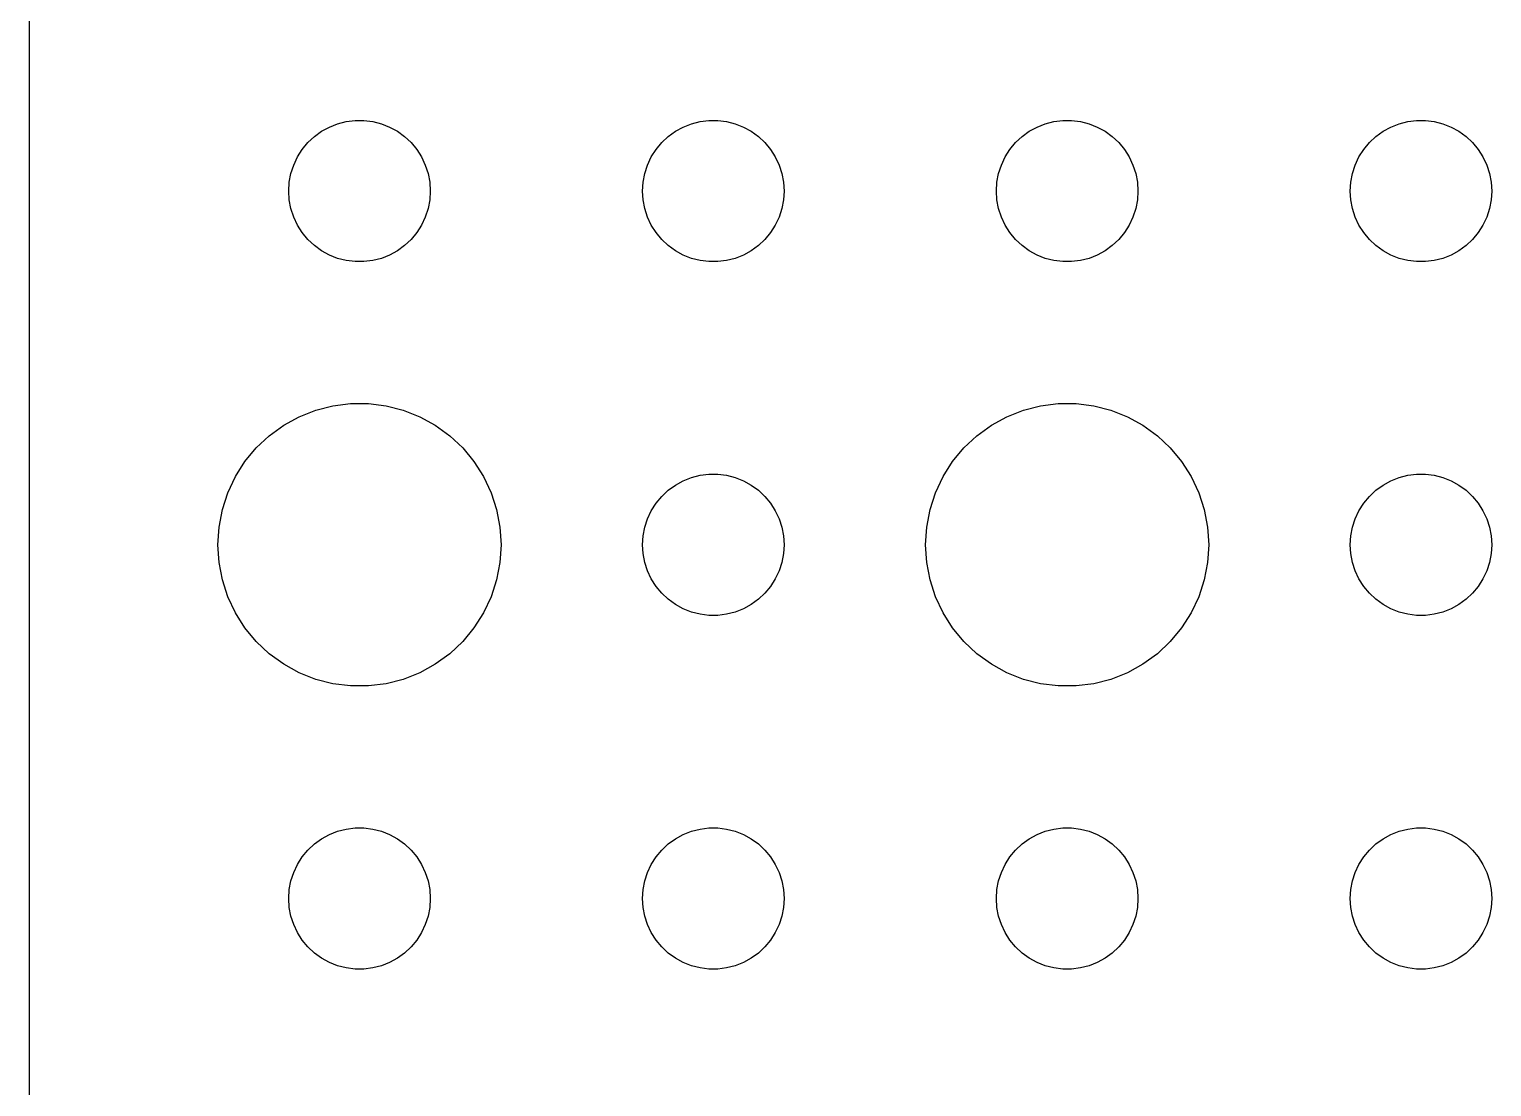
# Model space of a CAD drawing. Header units: metres. Extents: x -150 to 150, y -104 to 104.
# Drawn here: x -149.5 to -118.5, y 26.01 to 48.43 of the extents above; entities that cross this region are included whole.
import ezdxf

# ---------------------------------------------------------------- set-up
doc = ezdxf.new("R2010")
doc.units = ezdxf.units.M

msp = doc.modelspace()

# ---------------------------------------------------------------- linework, layer by layer
for p, q in [((-149.5, 99.5), (-149.5, -99.5)), ((-143.456, 46.1558), (-143.304, 46.2665)), ((-143.304, 46.2665), (-143.139, 46.3572)), ((-143.139, 46.3572), (-142.964, 46.4266)), ((-142.964, 46.4266), (-142.781, 46.4734)), ((-142.781, 46.4734), (-142.594, 46.497)), ((-142.594, 46.497), (-142.406, 46.497)), ((-142.406, 46.497), (-142.219, 46.4734)), ((-142.219, 46.4734), (-142.036, 46.4266)), ((-142.036, 46.4266), (-141.861, 46.3572)), ((-141.861, 46.3572), (-141.696, 46.2665)), ((-141.696, 46.2665), (-141.544, 46.1558)), ((-135.956, 46.1558), (-135.804, 46.2665)), ((-135.804, 46.2665), (-135.639, 46.3572)), ((-135.639, 46.3572), (-135.464, 46.4266)), ((-135.464, 46.4266), (-135.281, 46.4734)), ((-135.281, 46.4734), (-135.094, 46.497)), ((-135.094, 46.497), (-134.906, 46.497)), ((-134.906, 46.497), (-134.719, 46.4734)), ((-134.719, 46.4734), (-134.536, 46.4266)), ((-134.536, 46.4266), (-134.361, 46.3572)), ((-134.361, 46.3572), (-134.196, 46.2665)), ((-134.196, 46.2665), (-134.044, 46.1558)), ((-128.456, 46.1558), (-128.304, 46.2665)), ((-128.304, 46.2665), (-128.139, 46.3572)), ((-128.139, 46.3572), (-127.964, 46.4266)), ((-127.964, 46.4266), (-127.781, 46.4734)), ((-127.781, 46.4734), (-127.594, 46.497)), ((-127.594, 46.497), (-127.406, 46.497)), ((-127.406, 46.497), (-127.219, 46.4734)), ((-127.219, 46.4734), (-127.036, 46.4266)), ((-127.036, 46.4266), (-126.861, 46.3572)), ((-126.861, 46.3572), (-126.696, 46.2665)), ((-126.696, 46.2665), (-126.544, 46.1558)), ((-120.956, 46.1558), (-120.804, 46.2665)), ((-120.804, 46.2665), (-120.639, 46.3572)), ((-120.639, 46.3572), (-120.464, 46.4266)), ((-120.464, 46.4266), (-120.281, 46.4734)), ((-120.281, 46.4734), (-120.094, 46.497)), ((-120.094, 46.497), (-119.906, 46.497)), ((-119.906, 46.497), (-119.719, 46.4734)), ((-119.719, 46.4734), (-119.536, 46.4266)), ((-119.536, 46.4266), (-119.361, 46.3572)), ((-119.361, 46.3572), (-119.196, 46.2665)), ((-119.196, 46.2665), (-119.044, 46.1558)), ((-143.814, 45.7226), (-143.714, 45.8817)), ((-143.714, 45.8817), (-143.593, 46.0268)), ((-143.593, 46.0268), (-143.456, 46.1558)), ((-141.544, 46.1558), (-141.407, 46.0268)), ((-141.407, 46.0268), (-141.286, 45.8817)), ((-141.286, 45.8817), (-141.186, 45.7226)), ((-136.314, 45.7226), (-136.214, 45.8817)), ((-136.214, 45.8817), (-136.093, 46.0268)), ((-136.093, 46.0268), (-135.956, 46.1558)), ((-134.044, 46.1558), (-133.907, 46.0268)), ((-133.907, 46.0268), (-133.786, 45.8817)), ((-133.786, 45.8817), (-133.686, 45.7226)), ((-128.814, 45.7226), (-128.714, 45.8817)), ((-128.714, 45.8817), (-128.593, 46.0268)), ((-128.593, 46.0268), (-128.456, 46.1558)), ((-126.544, 46.1558), (-126.407, 46.0268)), ((-126.407, 46.0268), (-126.286, 45.8817)), ((-126.286, 45.8817), (-126.186, 45.7226)), ((-121.314, 45.7226), (-121.214, 45.8817)), ((-121.214, 45.8817), (-121.093, 46.0268)), ((-121.093, 46.0268), (-120.956, 46.1558)), ((-119.044, 46.1558), (-118.907, 46.0268)), ((-118.907, 46.0268), (-118.786, 45.8817)), ((-118.786, 45.8817), (-118.686, 45.7226)), ((-143.895, 45.5522), (-143.814, 45.7226)), ((-141.186, 45.7226), (-141.105, 45.5522)), ((-136.395, 45.5522), (-136.314, 45.7226)), ((-133.686, 45.7226), (-133.605, 45.5522)), ((-128.895, 45.5522), (-128.814, 45.7226)), ((-126.186, 45.7226), (-126.105, 45.5522)), ((-121.395, 45.5522), (-121.314, 45.7226)), ((-118.686, 45.7226), (-118.605, 45.5522)), ((-143.988, 45.188), (-143.953, 45.373)), ((-143.953, 45.373), (-143.895, 45.5522)), ((-141.105, 45.5522), (-141.047, 45.373)), ((-141.047, 45.373), (-141.012, 45.188)), ((-136.488, 45.188), (-136.453, 45.373)), ((-136.453, 45.373), (-136.395, 45.5522)), ((-133.605, 45.5522), (-133.547, 45.373)), ((-133.547, 45.373), (-133.512, 45.188)), ((-128.988, 45.188), (-128.953, 45.373)), ((-128.953, 45.373), (-128.895, 45.5522)), ((-126.105, 45.5522), (-126.047, 45.373)), ((-126.047, 45.373), (-126.012, 45.188)), ((-121.488, 45.188), (-121.453, 45.373)), ((-121.453, 45.373), (-121.395, 45.5522)), ((-118.605, 45.5522), (-118.547, 45.373)), ((-118.547, 45.373), (-118.512, 45.188)), ((-144, 45), (-143.988, 45.188)), ((-143.988, 44.812), (-144, 45)), ((-141.012, 45.188), (-141, 45)), ((-141, 45), (-141.012, 44.812)), ((-136.5, 45), (-136.488, 45.188)), ((-136.488, 44.812), (-136.5, 45)), ((-133.512, 45.188), (-133.5, 45)), ((-133.5, 45), (-133.512, 44.812)), ((-129, 45), (-128.988, 45.188)), ((-128.988, 44.812), (-129, 45)), ((-126.012, 45.188), (-126, 45)), ((-126, 45), (-126.012, 44.812)), ((-121.5, 45), (-121.488, 45.188)), ((-121.488, 44.812), (-121.5, 45)), ((-118.512, 45.188), (-118.5, 45)), ((-118.5, 45), (-118.512, 44.812)), ((-143.953, 44.627), (-143.988, 44.812)), ((-141.012, 44.812), (-141.047, 44.627)), ((-136.453, 44.627), (-136.488, 44.812)), ((-133.512, 44.812), (-133.547, 44.627)), ((-128.953, 44.627), (-128.988, 44.812)), ((-126.012, 44.812), (-126.047, 44.627)), ((-121.453, 44.627), (-121.488, 44.812)), ((-118.512, 44.812), (-118.547, 44.627)), ((-143.895, 44.4478), (-143.953, 44.627)), ((-143.814, 44.2774), (-143.895, 44.4478)), ((-141.105, 44.4478), (-141.186, 44.2774)), ((-141.047, 44.627), (-141.105, 44.4478)), ((-136.395, 44.4478), (-136.453, 44.627)), ((-136.314, 44.2774), (-136.395, 44.4478)), ((-133.605, 44.4478), (-133.686, 44.2774)), ((-133.547, 44.627), (-133.605, 44.4478)), ((-128.895, 44.4478), (-128.953, 44.627)), ((-128.814, 44.2774), (-128.895, 44.4478)), ((-126.105, 44.4478), (-126.186, 44.2774)), ((-126.047, 44.627), (-126.105, 44.4478)), ((-121.395, 44.4478), (-121.453, 44.627)), ((-121.314, 44.2774), (-121.395, 44.4478)), ((-118.605, 44.4478), (-118.686, 44.2774)), ((-118.547, 44.627), (-118.605, 44.4478)), ((-143.714, 44.1183), (-143.814, 44.2774)), ((-143.593, 43.9732), (-143.714, 44.1183)), ((-141.286, 44.1183), (-141.407, 43.9732)), ((-141.186, 44.2774), (-141.286, 44.1183)), ((-136.214, 44.1183), (-136.314, 44.2774)), ((-136.093, 43.9732), (-136.214, 44.1183)), ((-133.786, 44.1183), (-133.907, 43.9732)), ((-133.686, 44.2774), (-133.786, 44.1183)), ((-128.714, 44.1183), (-128.814, 44.2774)), ((-128.593, 43.9732), (-128.714, 44.1183)), ((-126.286, 44.1183), (-126.407, 43.9732)), ((-126.186, 44.2774), (-126.286, 44.1183)), ((-121.214, 44.1183), (-121.314, 44.2774)), ((-121.093, 43.9732), (-121.214, 44.1183)), ((-118.786, 44.1183), (-118.907, 43.9732)), ((-118.686, 44.2774), (-118.786, 44.1183)), ((-143.456, 43.8442), (-143.593, 43.9732)), ((-143.304, 43.7335), (-143.456, 43.8442)), ((-143.139, 43.6428), (-143.304, 43.7335)), ((-141.696, 43.7335), (-141.861, 43.6428)), ((-141.544, 43.8442), (-141.696, 43.7335)), ((-141.407, 43.9732), (-141.544, 43.8442)), ((-135.956, 43.8442), (-136.093, 43.9732)), ((-135.804, 43.7335), (-135.956, 43.8442)), ((-135.639, 43.6428), (-135.804, 43.7335)), ((-134.196, 43.7335), (-134.361, 43.6428)), ((-134.044, 43.8442), (-134.196, 43.7335)), ((-133.907, 43.9732), (-134.044, 43.8442)), ((-128.456, 43.8442), (-128.593, 43.9732)), ((-128.304, 43.7335), (-128.456, 43.8442)), ((-128.139, 43.6428), (-128.304, 43.7335)), ((-126.696, 43.7335), (-126.861, 43.6428)), ((-126.544, 43.8442), (-126.696, 43.7335)), ((-126.407, 43.9732), (-126.544, 43.8442)), ((-120.956, 43.8442), (-121.093, 43.9732)), ((-120.804, 43.7335), (-120.956, 43.8442)), ((-120.639, 43.6428), (-120.804, 43.7335)), ((-119.196, 43.7335), (-119.361, 43.6428)), ((-119.044, 43.8442), (-119.196, 43.7335)), ((-118.907, 43.9732), (-119.044, 43.8442)), ((-142.964, 43.5734), (-143.139, 43.6428)), ((-142.781, 43.5266), (-142.964, 43.5734)), ((-142.594, 43.503), (-142.781, 43.5266)), ((-142.406, 43.503), (-142.594, 43.503)), ((-142.219, 43.5266), (-142.406, 43.503)), ((-142.036, 43.5734), (-142.219, 43.5266)), ((-141.861, 43.6428), (-142.036, 43.5734)), ((-135.464, 43.5734), (-135.639, 43.6428)), ((-135.281, 43.5266), (-135.464, 43.5734)), ((-135.094, 43.503), (-135.281, 43.5266)), ((-134.906, 43.503), (-135.094, 43.503)), ((-134.719, 43.5266), (-134.906, 43.503)), ((-134.536, 43.5734), (-134.719, 43.5266)), ((-134.361, 43.6428), (-134.536, 43.5734)), ((-127.964, 43.5734), (-128.139, 43.6428)), ((-127.781, 43.5266), (-127.964, 43.5734)), ((-127.594, 43.503), (-127.781, 43.5266)), ((-127.406, 43.503), (-127.594, 43.503)), ((-127.219, 43.5266), (-127.406, 43.503)), ((-127.036, 43.5734), (-127.219, 43.5266)), ((-126.861, 43.6428), (-127.036, 43.5734)), ((-120.464, 43.5734), (-120.639, 43.6428)), ((-120.281, 43.5266), (-120.464, 43.5734)), ((-120.094, 43.503), (-120.281, 43.5266)), ((-119.906, 43.503), (-120.094, 43.503)), ((-119.719, 43.5266), (-119.906, 43.503)), ((-119.536, 43.5734), (-119.719, 43.5266)), ((-119.361, 43.6428), (-119.536, 43.5734)), ((-143.777, 40.2145), (-143.427, 40.3532)), ((-143.427, 40.3532), (-143.062, 40.4469)), ((-143.062, 40.4469), (-142.688, 40.4941)), ((-142.688, 40.4941), (-142.312, 40.4941)), ((-142.312, 40.4941), (-141.938, 40.4469)), ((-141.938, 40.4469), (-141.573, 40.3532)), ((-141.573, 40.3532), (-141.223, 40.2145)), ((-128.777, 40.2145), (-128.427, 40.3532)), ((-128.427, 40.3532), (-128.062, 40.4469)), ((-128.062, 40.4469), (-127.688, 40.4941)), ((-127.688, 40.4941), (-127.312, 40.4941)), ((-127.312, 40.4941), (-126.938, 40.4469)), ((-126.938, 40.4469), (-126.573, 40.3532)), ((-126.573, 40.3532), (-126.223, 40.2145)), ((-144.412, 39.8115), (-144.107, 40.033)), ((-144.107, 40.033), (-143.777, 40.2145)), ((-141.223, 40.2145), (-140.893, 40.033)), ((-140.893, 40.033), (-140.588, 39.8115)), ((-129.412, 39.8115), (-129.107, 40.033)), ((-129.107, 40.033), (-128.777, 40.2145)), ((-126.223, 40.2145), (-125.893, 40.033)), ((-125.893, 40.033), (-125.588, 39.8115)), ((-144.687, 39.5536), (-144.412, 39.8115)), ((-140.588, 39.8115), (-140.313, 39.5536)), ((-129.687, 39.5536), (-129.412, 39.8115)), ((-125.588, 39.8115), (-125.313, 39.5536)), ((-144.927, 39.2634), (-144.687, 39.5536)), ((-140.313, 39.5536), (-140.073, 39.2634)), ((-129.927, 39.2634), (-129.687, 39.5536)), ((-125.313, 39.5536), (-125.073, 39.2634)), ((-145.129, 38.9453), (-144.927, 39.2634)), ((-140.073, 39.2634), (-139.871, 38.9453)), ((-130.129, 38.9453), (-129.927, 39.2634)), ((-125.073, 39.2634), (-124.871, 38.9453)), ((-145.289, 38.6044), (-145.129, 38.9453)), ((-139.871, 38.9453), (-139.711, 38.6044)), ((-135.956, 38.6558), (-135.804, 38.7665)), ((-135.804, 38.7665), (-135.639, 38.8572)), ((-135.639, 38.8572), (-135.464, 38.9266)), ((-135.464, 38.9266), (-135.281, 38.9734)), ((-135.281, 38.9734), (-135.094, 38.997)), ((-135.094, 38.997), (-134.906, 38.997)), ((-134.906, 38.997), (-134.719, 38.9734)), ((-134.719, 38.9734), (-134.536, 38.9266)), ((-134.536, 38.9266), (-134.361, 38.8572)), ((-134.361, 38.8572), (-134.196, 38.7665)), ((-134.196, 38.7665), (-134.044, 38.6558)), ((-130.289, 38.6044), (-130.129, 38.9453)), ((-124.871, 38.9453), (-124.711, 38.6044)), ((-120.956, 38.6558), (-120.804, 38.7665)), ((-120.804, 38.7665), (-120.639, 38.8572)), ((-120.639, 38.8572), (-120.464, 38.9266)), ((-120.464, 38.9266), (-120.281, 38.9734)), ((-120.281, 38.9734), (-120.094, 38.997)), ((-120.094, 38.997), (-119.906, 38.997)), ((-119.906, 38.997), (-119.719, 38.9734)), ((-119.719, 38.9734), (-119.536, 38.9266)), ((-119.536, 38.9266), (-119.361, 38.8572)), ((-119.361, 38.8572), (-119.196, 38.7665)), ((-119.196, 38.7665), (-119.044, 38.6558)), ((-145.406, 38.2461), (-145.289, 38.6044)), ((-139.711, 38.6044), (-139.594, 38.2461)), ((-136.214, 38.3817), (-136.093, 38.5268)), ((-136.093, 38.5268), (-135.956, 38.6558)), ((-134.044, 38.6558), (-133.907, 38.5268)), ((-133.907, 38.5268), (-133.786, 38.3817)), ((-130.406, 38.2461), (-130.289, 38.6044)), ((-124.711, 38.6044), (-124.594, 38.2461)), ((-121.214, 38.3817), (-121.093, 38.5268)), ((-121.093, 38.5268), (-120.956, 38.6558)), ((-119.044, 38.6558), (-118.907, 38.5268)), ((-118.907, 38.5268), (-118.786, 38.3817)), ((-145.476, 37.876), (-145.406, 38.2461)), ((-139.594, 38.2461), (-139.524, 37.876)), ((-136.395, 38.0522), (-136.314, 38.2226)), ((-136.314, 38.2226), (-136.214, 38.3817)), ((-133.786, 38.3817), (-133.686, 38.2226)), ((-133.686, 38.2226), (-133.605, 38.0522)), ((-130.476, 37.876), (-130.406, 38.2461)), ((-124.594, 38.2461), (-124.524, 37.876)), ((-121.395, 38.0522), (-121.314, 38.2226)), ((-121.314, 38.2226), (-121.214, 38.3817)), ((-118.786, 38.3817), (-118.686, 38.2226)), ((-118.686, 38.2226), (-118.605, 38.0522)), ((-145.5, 37.5), (-145.476, 37.876)), ((-139.524, 37.876), (-139.5, 37.5)), ((-136.488, 37.688), (-136.453, 37.873)), ((-136.453, 37.873), (-136.395, 38.0522)), ((-133.605, 38.0522), (-133.547, 37.873)), ((-133.547, 37.873), (-133.512, 37.688)), ((-130.5, 37.5), (-130.476, 37.876)), ((-124.524, 37.876), (-124.5, 37.5)), ((-121.488, 37.688), (-121.453, 37.873)), ((-121.453, 37.873), (-121.395, 38.0522)), ((-118.605, 38.0522), (-118.547, 37.873)), ((-118.547, 37.873), (-118.512, 37.688)), ((-136.5, 37.5), (-136.488, 37.688)), ((-133.512, 37.688), (-133.5, 37.5)), ((-121.5, 37.5), (-121.488, 37.688)), ((-118.512, 37.688), (-118.5, 37.5)), ((-145.476, 37.124), (-145.5, 37.5)), ((-139.5, 37.5), (-139.524, 37.124)), ((-136.488, 37.312), (-136.5, 37.5)), ((-136.453, 37.127), (-136.488, 37.312)), ((-133.512, 37.312), (-133.547, 37.127)), ((-133.5, 37.5), (-133.512, 37.312)), ((-130.476, 37.124), (-130.5, 37.5)), ((-124.5, 37.5), (-124.524, 37.124)), ((-121.488, 37.312), (-121.5, 37.5)), ((-121.453, 37.127), (-121.488, 37.312)), ((-118.512, 37.312), (-118.547, 37.127)), ((-118.5, 37.5), (-118.512, 37.312)), ((-145.406, 36.7539), (-145.476, 37.124)), ((-139.524, 37.124), (-139.594, 36.7539)), ((-136.395, 36.9478), (-136.453, 37.127)), ((-136.314, 36.7774), (-136.395, 36.9478)), ((-133.605, 36.9478), (-133.686, 36.7774)), ((-133.547, 37.127), (-133.605, 36.9478)), ((-130.406, 36.7539), (-130.476, 37.124)), ((-124.524, 37.124), (-124.594, 36.7539)), ((-121.395, 36.9478), (-121.453, 37.127)), ((-121.314, 36.7774), (-121.395, 36.9478)), ((-118.605, 36.9478), (-118.686, 36.7774)), ((-118.547, 37.127), (-118.605, 36.9478)), ((-145.289, 36.3956), (-145.406, 36.7539)), ((-139.594, 36.7539), (-139.711, 36.3956)), ((-136.214, 36.6183), (-136.314, 36.7774)), ((-136.093, 36.4732), (-136.214, 36.6183)), ((-133.786, 36.6183), (-133.907, 36.4732)), ((-133.686, 36.7774), (-133.786, 36.6183)), ((-130.289, 36.3956), (-130.406, 36.7539)), ((-124.594, 36.7539), (-124.711, 36.3956)), ((-121.214, 36.6183), (-121.314, 36.7774)), ((-121.093, 36.4732), (-121.214, 36.6183)), ((-118.786, 36.6183), (-118.907, 36.4732)), ((-118.686, 36.7774), (-118.786, 36.6183)), ((-145.129, 36.0547), (-145.289, 36.3956)), ((-139.711, 36.3956), (-139.871, 36.0547)), ((-135.956, 36.3442), (-136.093, 36.4732)), ((-135.804, 36.2335), (-135.956, 36.3442)), ((-134.044, 36.3442), (-134.196, 36.2335)), ((-133.907, 36.4732), (-134.044, 36.3442)), ((-130.129, 36.0547), (-130.289, 36.3956)), ((-124.711, 36.3956), (-124.871, 36.0547)), ((-120.956, 36.3442), (-121.093, 36.4732)), ((-120.804, 36.2335), (-120.956, 36.3442)), ((-119.044, 36.3442), (-119.196, 36.2335)), ((-118.907, 36.4732), (-119.044, 36.3442)), ((-144.927, 35.7366), (-145.129, 36.0547)), ((-139.871, 36.0547), (-140.073, 35.7366)), ((-135.639, 36.1428), (-135.804, 36.2335)), ((-135.464, 36.0734), (-135.639, 36.1428)), ((-135.281, 36.0266), (-135.464, 36.0734)), ((-135.094, 36.003), (-135.281, 36.0266)), ((-134.906, 36.003), (-135.094, 36.003)), ((-134.719, 36.0266), (-134.906, 36.003)), ((-134.536, 36.0734), (-134.719, 36.0266)), ((-134.361, 36.1428), (-134.536, 36.0734)), ((-134.196, 36.2335), (-134.361, 36.1428)), ((-129.927, 35.7366), (-130.129, 36.0547)), ((-124.871, 36.0547), (-125.073, 35.7366)), ((-120.639, 36.1428), (-120.804, 36.2335)), ((-120.464, 36.0734), (-120.639, 36.1428)), ((-120.281, 36.0266), (-120.464, 36.0734)), ((-120.094, 36.003), (-120.281, 36.0266)), ((-119.906, 36.003), (-120.094, 36.003)), ((-119.719, 36.0266), (-119.906, 36.003)), ((-119.536, 36.0734), (-119.719, 36.0266)), ((-119.361, 36.1428), (-119.536, 36.0734)), ((-119.196, 36.2335), (-119.361, 36.1428)), ((-144.687, 35.4464), (-144.927, 35.7366)), ((-140.073, 35.7366), (-140.313, 35.4464)), ((-129.687, 35.4464), (-129.927, 35.7366)), ((-125.073, 35.7366), (-125.313, 35.4464)), ((-144.412, 35.1885), (-144.687, 35.4464)), ((-140.313, 35.4464), (-140.588, 35.1885)), ((-129.412, 35.1885), (-129.687, 35.4464)), ((-125.313, 35.4464), (-125.588, 35.1885)), ((-144.107, 34.967), (-144.412, 35.1885)), ((-140.588, 35.1885), (-140.893, 34.967)), ((-129.107, 34.967), (-129.412, 35.1885)), ((-125.588, 35.1885), (-125.893, 34.967)), ((-143.777, 34.7855), (-144.107, 34.967)), ((-143.427, 34.6468), (-143.777, 34.7855)), ((-141.223, 34.7855), (-141.573, 34.6468)), ((-140.893, 34.967), (-141.223, 34.7855)), ((-128.777, 34.7855), (-129.107, 34.967)), ((-128.427, 34.6468), (-128.777, 34.7855)), ((-126.223, 34.7855), (-126.573, 34.6468)), ((-125.893, 34.967), (-126.223, 34.7855)), ((-143.062, 34.5531), (-143.427, 34.6468)), ((-142.688, 34.5059), (-143.062, 34.5531)), ((-142.312, 34.5059), (-142.688, 34.5059)), ((-141.938, 34.5531), (-142.312, 34.5059)), ((-141.573, 34.6468), (-141.938, 34.5531)), ((-128.062, 34.5531), (-128.427, 34.6468)), ((-127.688, 34.5059), (-128.062, 34.5531)), ((-127.312, 34.5059), (-127.688, 34.5059)), ((-126.938, 34.5531), (-127.312, 34.5059)), ((-126.573, 34.6468), (-126.938, 34.5531)), ((-143.304, 31.2665), (-143.139, 31.3572)), ((-143.139, 31.3572), (-142.964, 31.4266)), ((-142.964, 31.4266), (-142.781, 31.4734)), ((-142.781, 31.4734), (-142.594, 31.497)), ((-142.594, 31.497), (-142.406, 31.497)), ((-142.406, 31.497), (-142.219, 31.4734)), ((-142.219, 31.4734), (-142.036, 31.4266)), ((-142.036, 31.4266), (-141.861, 31.3572)), ((-141.861, 31.3572), (-141.696, 31.2665)), ((-135.804, 31.2665), (-135.639, 31.3572)), ((-135.639, 31.3572), (-135.464, 31.4266)), ((-135.464, 31.4266), (-135.281, 31.4734)), ((-135.281, 31.4734), (-135.094, 31.497)), ((-135.094, 31.497), (-134.906, 31.497)), ((-134.906, 31.497), (-134.719, 31.4734)), ((-134.719, 31.4734), (-134.536, 31.4266)), ((-134.536, 31.4266), (-134.361, 31.3572)), ((-134.361, 31.3572), (-134.196, 31.2665)), ((-128.304, 31.2665), (-128.139, 31.3572)), ((-128.139, 31.3572), (-127.964, 31.4266)), ((-127.964, 31.4266), (-127.781, 31.4734)), ((-127.781, 31.4734), (-127.594, 31.497)), ((-127.594, 31.497), (-127.406, 31.497)), ((-127.406, 31.497), (-127.219, 31.4734)), ((-127.219, 31.4734), (-127.036, 31.4266)), ((-127.036, 31.4266), (-126.861, 31.3572)), ((-126.861, 31.3572), (-126.696, 31.2665)), ((-120.804, 31.2665), (-120.639, 31.3572)), ((-120.639, 31.3572), (-120.464, 31.4266)), ((-120.464, 31.4266), (-120.281, 31.4734)), ((-120.281, 31.4734), (-120.094, 31.497)), ((-120.094, 31.497), (-119.906, 31.497)), ((-119.906, 31.497), (-119.719, 31.4734)), ((-119.719, 31.4734), (-119.536, 31.4266)), ((-119.536, 31.4266), (-119.361, 31.3572)), ((-119.361, 31.3572), (-119.196, 31.2665)), ((-143.714, 30.8817), (-143.593, 31.0268)), ((-143.593, 31.0268), (-143.456, 31.1558)), ((-143.456, 31.1558), (-143.304, 31.2665)), ((-141.696, 31.2665), (-141.544, 31.1558)), ((-141.544, 31.1558), (-141.407, 31.0268)), ((-141.407, 31.0268), (-141.286, 30.8817)), ((-136.214, 30.8817), (-136.093, 31.0268)), ((-136.093, 31.0268), (-135.956, 31.1558)), ((-135.956, 31.1558), (-135.804, 31.2665)), ((-134.196, 31.2665), (-134.044, 31.1558)), ((-134.044, 31.1558), (-133.907, 31.0268)), ((-133.907, 31.0268), (-133.786, 30.8817)), ((-128.714, 30.8817), (-128.593, 31.0268)), ((-128.593, 31.0268), (-128.456, 31.1558)), ((-128.456, 31.1558), (-128.304, 31.2665)), ((-126.696, 31.2665), (-126.544, 31.1558)), ((-126.544, 31.1558), (-126.407, 31.0268)), ((-126.407, 31.0268), (-126.286, 30.8817)), ((-121.214, 30.8817), (-121.093, 31.0268)), ((-121.093, 31.0268), (-120.956, 31.1558)), ((-120.956, 31.1558), (-120.804, 31.2665)), ((-119.196, 31.2665), (-119.044, 31.1558)), ((-119.044, 31.1558), (-118.907, 31.0268)), ((-118.907, 31.0268), (-118.786, 30.8817)), ((-143.895, 30.5522), (-143.814, 30.7226)), ((-143.814, 30.7226), (-143.714, 30.8817)), ((-141.286, 30.8817), (-141.186, 30.7226)), ((-141.186, 30.7226), (-141.105, 30.5522)), ((-136.395, 30.5522), (-136.314, 30.7226)), ((-136.314, 30.7226), (-136.214, 30.8817)), ((-133.786, 30.8817), (-133.686, 30.7226)), ((-133.686, 30.7226), (-133.605, 30.5522)), ((-128.895, 30.5522), (-128.814, 30.7226)), ((-128.814, 30.7226), (-128.714, 30.8817)), ((-126.286, 30.8817), (-126.186, 30.7226)), ((-126.186, 30.7226), (-126.105, 30.5522)), ((-121.395, 30.5522), (-121.314, 30.7226)), ((-121.314, 30.7226), (-121.214, 30.8817)), ((-118.786, 30.8817), (-118.686, 30.7226)), ((-118.686, 30.7226), (-118.605, 30.5522)), ((-143.953, 30.373), (-143.895, 30.5522)), ((-141.105, 30.5522), (-141.047, 30.373)), ((-136.453, 30.373), (-136.395, 30.5522)), ((-133.605, 30.5522), (-133.547, 30.373)), ((-128.953, 30.373), (-128.895, 30.5522)), ((-126.105, 30.5522), (-126.047, 30.373)), ((-121.453, 30.373), (-121.395, 30.5522)), ((-118.605, 30.5522), (-118.547, 30.373)), ((-144, 30), (-143.988, 30.188)), ((-143.988, 30.188), (-143.953, 30.373)), ((-141.047, 30.373), (-141.012, 30.188)), ((-141.012, 30.188), (-141, 30)), ((-136.5, 30), (-136.488, 30.188)), ((-136.488, 30.188), (-136.453, 30.373)), ((-133.547, 30.373), (-133.512, 30.188)), ((-133.512, 30.188), (-133.5, 30)), ((-129, 30), (-128.988, 30.188)), ((-128.988, 30.188), (-128.953, 30.373)), ((-126.047, 30.373), (-126.012, 30.188)), ((-126.012, 30.188), (-126, 30)), ((-121.5, 30), (-121.488, 30.188)), ((-121.488, 30.188), (-121.453, 30.373)), ((-118.547, 30.373), (-118.512, 30.188)), ((-118.512, 30.188), (-118.5, 30)), ((-143.988, 29.812), (-144, 30)), ((-143.953, 29.627), (-143.988, 29.812)), ((-141.012, 29.812), (-141.047, 29.627)), ((-141, 30), (-141.012, 29.812)), ((-136.488, 29.812), (-136.5, 30)), ((-136.453, 29.627), (-136.488, 29.812)), ((-133.512, 29.812), (-133.547, 29.627)), ((-133.5, 30), (-133.512, 29.812)), ((-128.988, 29.812), (-129, 30)), ((-128.953, 29.627), (-128.988, 29.812)), ((-126.012, 29.812), (-126.047, 29.627)), ((-126, 30), (-126.012, 29.812)), ((-121.488, 29.812), (-121.5, 30)), ((-121.453, 29.627), (-121.488, 29.812)), ((-118.512, 29.812), (-118.547, 29.627)), ((-118.5, 30), (-118.512, 29.812)), ((-143.895, 29.4478), (-143.953, 29.627)), ((-141.047, 29.627), (-141.105, 29.4478)), ((-136.395, 29.4478), (-136.453, 29.627)), ((-133.547, 29.627), (-133.605, 29.4478)), ((-128.895, 29.4478), (-128.953, 29.627)), ((-126.047, 29.627), (-126.105, 29.4478)), ((-121.395, 29.4478), (-121.453, 29.627)), ((-118.547, 29.627), (-118.605, 29.4478)), ((-143.814, 29.2774), (-143.895, 29.4478)), ((-143.714, 29.1183), (-143.814, 29.2774)), ((-141.186, 29.2774), (-141.286, 29.1183)), ((-141.105, 29.4478), (-141.186, 29.2774)), ((-136.314, 29.2774), (-136.395, 29.4478)), ((-136.214, 29.1183), (-136.314, 29.2774)), ((-133.686, 29.2774), (-133.786, 29.1183)), ((-133.605, 29.4478), (-133.686, 29.2774)), ((-128.814, 29.2774), (-128.895, 29.4478)), ((-128.714, 29.1183), (-128.814, 29.2774)), ((-126.186, 29.2774), (-126.286, 29.1183)), ((-126.105, 29.4478), (-126.186, 29.2774)), ((-121.314, 29.2774), (-121.395, 29.4478)), ((-121.214, 29.1183), (-121.314, 29.2774)), ((-118.686, 29.2774), (-118.786, 29.1183)), ((-118.605, 29.4478), (-118.686, 29.2774)), ((-143.593, 28.9732), (-143.714, 29.1183)), ((-143.456, 28.8442), (-143.593, 28.9732)), ((-143.304, 28.7335), (-143.456, 28.8442)), ((-141.544, 28.8442), (-141.696, 28.7335)), ((-141.407, 28.9732), (-141.544, 28.8442)), ((-141.286, 29.1183), (-141.407, 28.9732)), ((-136.093, 28.9732), (-136.214, 29.1183)), ((-135.956, 28.8442), (-136.093, 28.9732)), ((-135.804, 28.7335), (-135.956, 28.8442)), ((-134.044, 28.8442), (-134.196, 28.7335)), ((-133.907, 28.9732), (-134.044, 28.8442)), ((-133.786, 29.1183), (-133.907, 28.9732)), ((-128.593, 28.9732), (-128.714, 29.1183)), ((-128.456, 28.8442), (-128.593, 28.9732)), ((-128.304, 28.7335), (-128.456, 28.8442)), ((-126.544, 28.8442), (-126.696, 28.7335)), ((-126.407, 28.9732), (-126.544, 28.8442)), ((-126.286, 29.1183), (-126.407, 28.9732)), ((-121.093, 28.9732), (-121.214, 29.1183)), ((-120.956, 28.8442), (-121.093, 28.9732)), ((-120.804, 28.7335), (-120.956, 28.8442)), ((-119.044, 28.8442), (-119.196, 28.7335)), ((-118.907, 28.9732), (-119.044, 28.8442)), ((-118.786, 29.1183), (-118.907, 28.9732)), ((-143.139, 28.6427), (-143.304, 28.7335)), ((-142.964, 28.5734), (-143.139, 28.6427)), ((-142.781, 28.5266), (-142.964, 28.5734)), ((-142.594, 28.503), (-142.781, 28.5266)), ((-142.219, 28.5266), (-142.406, 28.503)), ((-142.036, 28.5734), (-142.219, 28.5266)), ((-141.861, 28.6427), (-142.036, 28.5734)), ((-141.696, 28.7335), (-141.861, 28.6427)), ((-135.639, 28.6427), (-135.804, 28.7335)), ((-135.464, 28.5734), (-135.639, 28.6427)), ((-135.281, 28.5266), (-135.464, 28.5734)), ((-135.094, 28.503), (-135.281, 28.5266)), ((-134.719, 28.5266), (-134.906, 28.503)), ((-134.536, 28.5734), (-134.719, 28.5266)), ((-134.361, 28.6427), (-134.536, 28.5734)), ((-134.196, 28.7335), (-134.361, 28.6427)), ((-128.139, 28.6427), (-128.304, 28.7335)), ((-127.964, 28.5734), (-128.139, 28.6427)), ((-127.781, 28.5266), (-127.964, 28.5734)), ((-127.594, 28.503), (-127.781, 28.5266)), ((-127.219, 28.5266), (-127.406, 28.503)), ((-127.036, 28.5734), (-127.219, 28.5266)), ((-126.861, 28.6427), (-127.036, 28.5734)), ((-126.696, 28.7335), (-126.861, 28.6427)), ((-120.639, 28.6427), (-120.804, 28.7335)), ((-120.464, 28.5734), (-120.639, 28.6427)), ((-120.281, 28.5266), (-120.464, 28.5734)), ((-120.094, 28.503), (-120.281, 28.5266)), ((-119.719, 28.5266), (-119.906, 28.503)), ((-119.536, 28.5734), (-119.719, 28.5266)), ((-119.361, 28.6427), (-119.536, 28.5734)), ((-119.196, 28.7335), (-119.361, 28.6427)), ((-142.406, 28.503), (-142.594, 28.503)), ((-134.906, 28.503), (-135.094, 28.503)), ((-127.406, 28.503), (-127.594, 28.503)), ((-119.906, 28.503), (-120.094, 28.503))]:
    msp.add_line(p, q)

doc.saveas('drawing.dxf')
